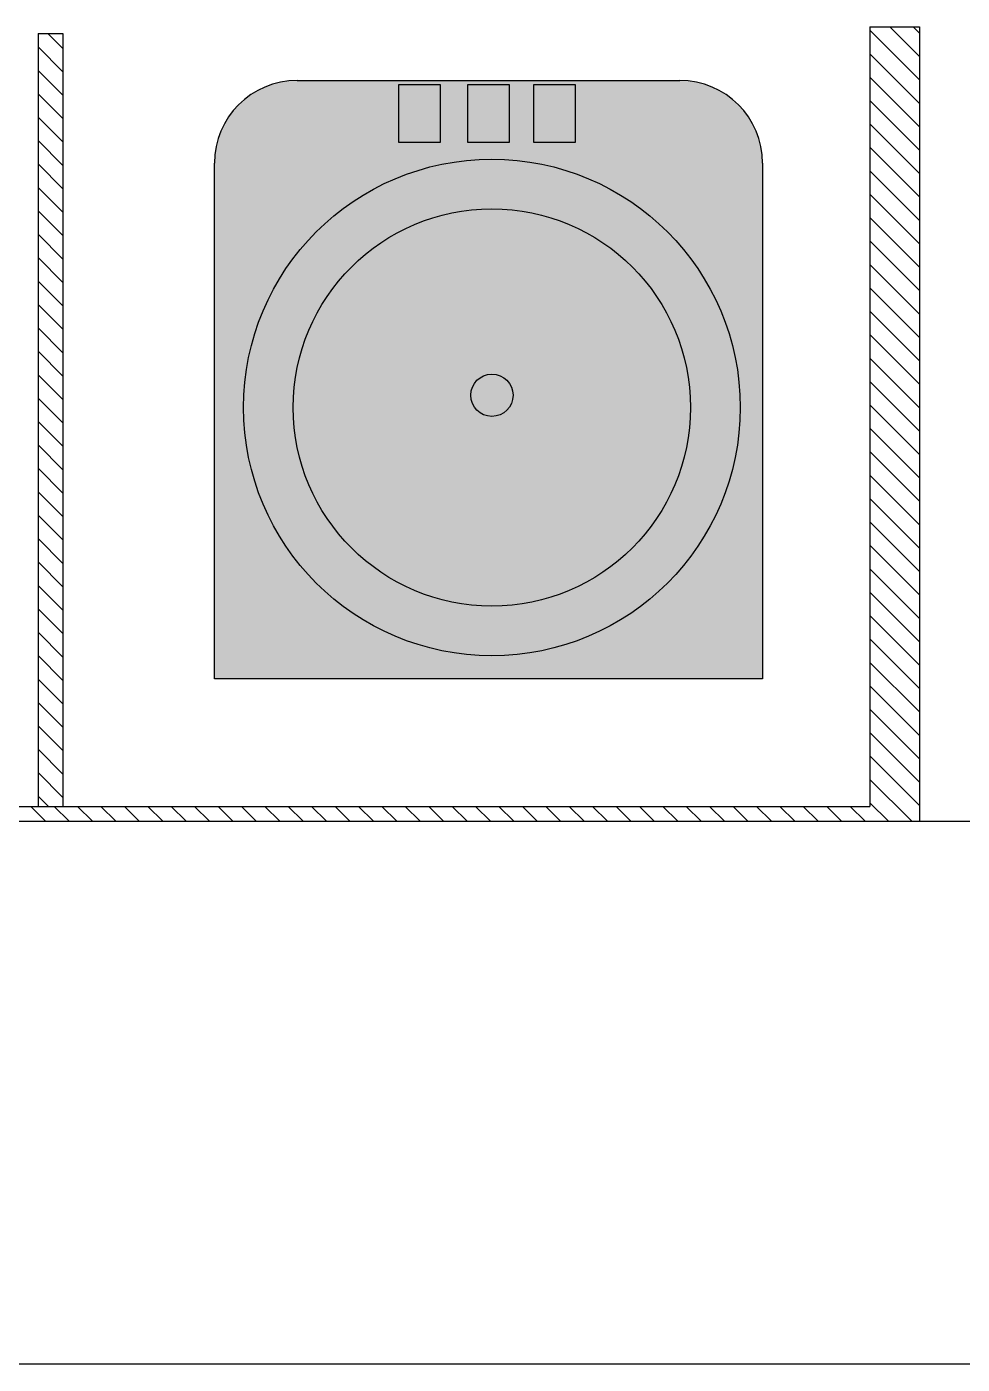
# Model space of a CAD drawing. Header units: millimetres. Extents: x 1573 to 2177, y 1587 to 1932.
# Drawn here: x 1785.992 to 1786.557, y 1893.979 to 1894.787 of the extents above; entities that cross this region are included whole.
import ezdxf

# ---------------------------------------------------------------- set-up
doc = ezdxf.new("R2010")
doc.units = ezdxf.units.MM
doc.header["$LTSCALE"] = 0.03
doc.layers.add('-HIDRO', color=8, linetype='Continuous')

msp = doc.modelspace()

# ---------------------------------------------------------------- hatches: boundary and pattern name
at = {"layer": '-HIDRO'}
h = msp.add_hatch(color=256, dxfattribs=at)
h.dxf.hatch_style = 1
edge = h.paths.add_edge_path()
edge.add_line((1786.43646, 1894.70464), (1786.43646, 1894.39314))
edge.add_line((1786.43646, 1894.39314), (1786.10528, 1894.39314))
edge.add_line((1786.10528, 1894.39314), (1786.10528, 1894.70464))
edge.add_arc((1786.15528, 1894.70464), 0.05, 450, 540, ccw=False)
edge.add_line((1786.15528, 1894.75464), (1786.38646, 1894.75464))
edge.add_arc((1786.38646, 1894.70464), 0.05, 360, 450, ccw=False)

# ---------------------------------------------------------------- linework, layer by layer
for p, q in [((1786.50129, 1894.78711), (1786.50129, 1894.31609)), ((1786.50129, 1894.78711), (1786.53129, 1894.78711)), ((1786.53129, 1894.75498), (1786.50129, 1894.78498)), ((1786.53129, 1894.76912), (1786.5133, 1894.78711)), ((1786.53129, 1894.78326), (1786.52745, 1894.78711)), ((1786.53129, 1894.78711), (1786.53129, 1894.30709)), ((1785.99877, 1894.78311), (1786.01377, 1894.78311)), ((1785.99877, 1894.78311), (1785.99877, 1894.31609)), ((1786.01377, 1894.77406), (1786.00472, 1894.78311)), ((1786.01377, 1894.78311), (1786.01377, 1894.31609)), ((1786.01377, 1894.75991), (1785.99877, 1894.77491)), ((1786.53129, 1894.74084), (1786.50129, 1894.77084)), ((1786.01377, 1894.74577), (1785.99877, 1894.76077)), ((1786.15528, 1894.75464), (1786.38646, 1894.75464)), ((1786.21675, 1894.71717), (1786.21675, 1894.75231)), ((1786.21675, 1894.75231), (1786.24159, 1894.75231)), ((1786.24159, 1894.75231), (1786.24159, 1894.71717)), ((1786.25845, 1894.71717), (1786.25845, 1894.75231)), ((1786.25845, 1894.75231), (1786.28329, 1894.75231)), ((1786.28329, 1894.75231), (1786.28329, 1894.71717)), ((1786.29831, 1894.71717), (1786.29831, 1894.75231)), ((1786.29831, 1894.75231), (1786.32315, 1894.75231)), ((1786.32315, 1894.75231), (1786.32315, 1894.71717)), ((1786.53129, 1894.72669), (1786.50129, 1894.75669)), ((1786.01377, 1894.73163), (1785.99877, 1894.74663)), ((1786.53129, 1894.71255), (1786.50129, 1894.74255)), ((1786.01377, 1894.71749), (1785.99877, 1894.73249)), ((1786.53129, 1894.69841), (1786.50129, 1894.72841)), ((1786.01377, 1894.70334), (1785.99877, 1894.71834)), ((1786.24159, 1894.71717), (1786.21675, 1894.71717)), ((1786.28329, 1894.71717), (1786.25845, 1894.71717)), ((1786.32315, 1894.71717), (1786.29831, 1894.71717)), ((1786.53129, 1894.68427), (1786.50129, 1894.71427)), ((1786.01377, 1894.6892), (1785.99877, 1894.7042)), ((1786.10528, 1894.39314), (1786.10528, 1894.70464)), ((1786.43646, 1894.70464), (1786.43646, 1894.39314)), ((1786.53129, 1894.67012), (1786.50129, 1894.70012)), ((1786.01377, 1894.67506), (1785.99877, 1894.69006)), ((1786.53129, 1894.65598), (1786.50129, 1894.68598)), ((1786.01377, 1894.66091), (1785.99877, 1894.67592)), ((1786.53129, 1894.64184), (1786.50129, 1894.67184)), ((1786.01377, 1894.64677), (1785.99877, 1894.66177)), ((1786.53129, 1894.62769), (1786.50129, 1894.6577)), ((1786.01377, 1894.63263), (1785.99877, 1894.64763)), ((1786.53129, 1894.61355), (1786.50129, 1894.64355)), ((1786.01377, 1894.61849), (1785.99877, 1894.63349)), ((1786.53129, 1894.59941), (1786.50129, 1894.62941)), ((1786.01377, 1894.60434), (1785.99877, 1894.61935)), ((1786.53129, 1894.58527), (1786.50129, 1894.61527)), ((1786.01377, 1894.5902), (1785.99877, 1894.6052)), ((1786.53129, 1894.57112), (1786.50129, 1894.60113)), ((1786.01377, 1894.57606), (1785.99877, 1894.59106)), ((1786.53129, 1894.55698), (1786.50129, 1894.58698)), ((1786.01377, 1894.56192), (1785.99877, 1894.57692)), ((1786.53129, 1894.54284), (1786.50129, 1894.57284)), ((1786.01377, 1894.54777), (1785.99877, 1894.56277)), ((1786.53129, 1894.5287), (1786.50129, 1894.5587)), ((1786.01377, 1894.53363), (1785.99877, 1894.54863)), ((1786.53129, 1894.51455), (1786.50129, 1894.54455)), ((1786.01377, 1894.51949), (1785.99877, 1894.53449)), ((1786.53129, 1894.50041), (1786.50129, 1894.53041)), ((1786.01377, 1894.50535), (1785.99877, 1894.52035)), ((1786.53129, 1894.48627), (1786.50129, 1894.51627)), ((1786.01377, 1894.4912), (1785.99877, 1894.5062)), ((1786.53129, 1894.47213), (1786.50129, 1894.50213)), ((1786.01377, 1894.47706), (1785.99877, 1894.49206)), ((1786.53129, 1894.45798), (1786.50129, 1894.48798)), ((1786.01377, 1894.46292), (1785.99877, 1894.47792)), ((1786.53129, 1894.44384), (1786.50129, 1894.47384)), ((1786.01377, 1894.44878), (1785.99877, 1894.46378)), ((1786.53129, 1894.4297), (1786.50129, 1894.4597)), ((1786.01377, 1894.43463), (1785.99877, 1894.44963)), ((1786.53129, 1894.41556), (1786.50129, 1894.44556)), ((1786.01377, 1894.42049), (1785.99877, 1894.43549)), ((1786.53129, 1894.40141), (1786.50129, 1894.43141)), ((1786.01377, 1894.40635), (1785.99877, 1894.42135)), ((1786.53129, 1894.38727), (1786.50129, 1894.41727)), ((1786.01377, 1894.39221), (1785.99877, 1894.40721)), ((1786.53129, 1894.37313), (1786.50129, 1894.40313)), ((1786.01377, 1894.37806), (1785.99877, 1894.39306)), ((1786.43646, 1894.39314), (1786.10528, 1894.39314)), ((1786.53129, 1894.35898), (1786.50129, 1894.38899)), ((1786.01377, 1894.36392), (1785.99877, 1894.37892)), ((1786.53129, 1894.34484), (1786.50129, 1894.37484)), ((1786.01377, 1894.34978), (1785.99877, 1894.36478)), ((1786.53129, 1894.3307), (1786.50129, 1894.3607)), ((1786.01377, 1894.33563), (1785.99877, 1894.35064)), ((1786.53129, 1894.31656), (1786.50129, 1894.34656)), ((1786.01377, 1894.32149), (1785.99877, 1894.33649)), ((1786.52661, 1894.30709), (1786.50129, 1894.33242)), ((1785.51126, 1894.31609), (1786.50129, 1894.31609)), ((1786.00334, 1894.30709), (1785.99434, 1894.31609)), ((1786.00503, 1894.31609), (1785.99877, 1894.32235)), ((1786.01748, 1894.30709), (1786.00848, 1894.31609)), ((1786.03162, 1894.30709), (1786.02262, 1894.31609)), ((1786.04576, 1894.30709), (1786.03676, 1894.31609)), ((1786.05991, 1894.30709), (1786.05091, 1894.31609)), ((1786.07405, 1894.30709), (1786.06505, 1894.31609)), ((1786.08819, 1894.30709), (1786.07919, 1894.31609)), ((1786.10233, 1894.30709), (1786.09333, 1894.31609)), ((1786.11648, 1894.30709), (1786.10748, 1894.31609)), ((1786.13062, 1894.30709), (1786.12162, 1894.31609)), ((1786.14476, 1894.30709), (1786.13576, 1894.31609)), ((1786.1589, 1894.30709), (1786.1499, 1894.31609)), ((1786.17305, 1894.30709), (1786.16405, 1894.31609)), ((1786.18719, 1894.30709), (1786.17819, 1894.31609)), ((1786.20133, 1894.30709), (1786.19233, 1894.31609)), ((1786.21548, 1894.30709), (1786.20647, 1894.31609)), ((1786.22962, 1894.30709), (1786.22062, 1894.31609)), ((1786.24376, 1894.30709), (1786.23476, 1894.31609)), ((1786.2579, 1894.30709), (1786.2489, 1894.31609)), ((1786.27205, 1894.30709), (1786.26305, 1894.31609)), ((1786.28619, 1894.30709), (1786.27719, 1894.31609)), ((1786.30033, 1894.30709), (1786.29133, 1894.31609)), ((1786.31447, 1894.30709), (1786.30547, 1894.31609)), ((1786.32862, 1894.30709), (1786.31962, 1894.31609)), ((1786.34276, 1894.30709), (1786.33376, 1894.31609)), ((1786.3569, 1894.30709), (1786.3479, 1894.31609)), ((1786.37104, 1894.30709), (1786.36204, 1894.31609)), ((1786.38519, 1894.30709), (1786.37619, 1894.31609)), ((1786.39933, 1894.30709), (1786.39033, 1894.31609)), ((1786.41347, 1894.30709), (1786.40447, 1894.31609)), ((1786.42761, 1894.30709), (1786.41861, 1894.31609)), ((1786.44176, 1894.30709), (1786.43276, 1894.31609)), ((1786.4559, 1894.30709), (1786.4469, 1894.31609)), ((1786.47004, 1894.30709), (1786.46104, 1894.31609)), ((1786.48419, 1894.30709), (1786.47518, 1894.31609)), ((1786.49833, 1894.30709), (1786.48933, 1894.31609)), ((1786.51247, 1894.30709), (1786.50129, 1894.31827)), ((1785.43125, 1894.30709), (1787.80834, 1894.30709)), ((1785.48126, 1894.30709), (1786.53129, 1894.30709)), ((1786.7873, 1893.97908), (1785.43125, 1893.97908))]:
    msp.add_line(p, q, dxfattribs=at)
msp.add_circle((1786.27292, 1894.5571), 0.15001, dxfattribs=at)
at = {"layer": '-HIDRO', "ltscale": 0.003}
for centre, radius in [((1786.27292, 1894.5571), 0.12), ((1786.27292, 1894.56448), 0.01278)]:
    msp.add_circle(centre, radius, dxfattribs=at)
at = {"layer": '-HIDRO'}
for centre, start, end in [((1786.15528, 1894.70464), 90, 180), ((1786.38646, 1894.70464), 0, 90)]:
    msp.add_arc(centre, 0.05, start, end, dxfattribs=at)

doc.saveas('drawing.dxf')
